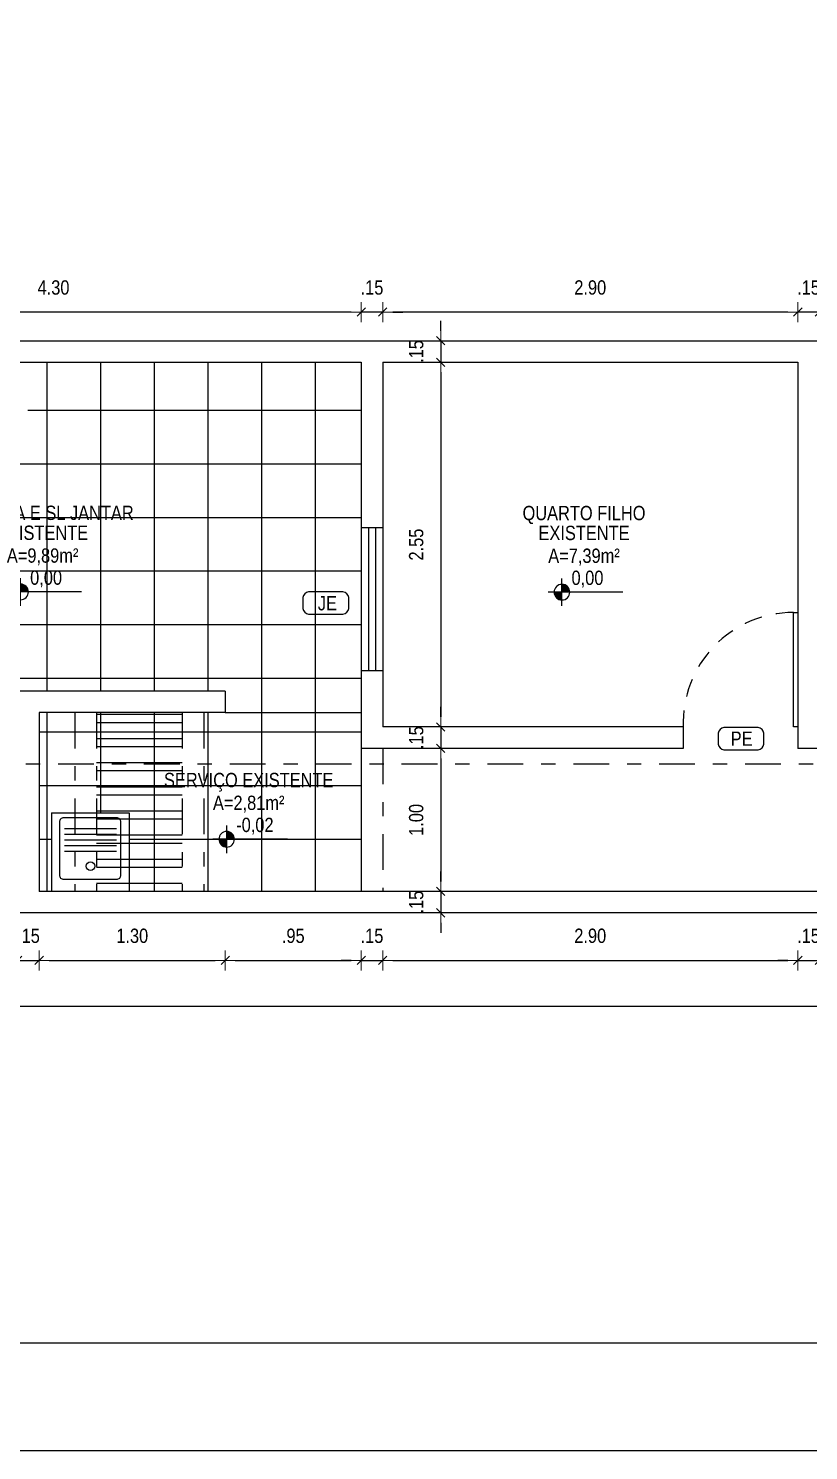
# Model space of a CAD drawing. Extents: x -263 to -176, y -135 to 681.
# Drawn here: x -226.72 to -221.27, y 636.24 to 646.19 of the extents above; entities that cross this region are included whole.
import ezdxf
from ezdxf.enums import TextEntityAlignment as Align

# ---------------------------------------------------------------- set-up
doc = ezdxf.new("R2010")
doc.units = 0
doc.header["$MEASUREMENT"] = 0
doc.header["$PDSIZE"] = -5
doc.linetypes.add('DASHDOT2', pattern=[0.5, 0.25, -0.125, 0, -0.125])
doc.linetypes.add('HIDDEN2', pattern=[0.1875, 0.125, -0.0625])
doc.layers.get('0').update_dxf_attribs({"linetype": 'CONTINUOUS'})
doc.layers.get('Defpoints').update_dxf_attribs({"linetype": 'CONTINUOUS'})
for name, color, linetype in [('COTA', 7, 'CONTINUOUS'), ('COTAS01', 7, 'CONTINUOUS'), ('DIVERSOS', 1, 'CONTINUOUS'), ('E-txt-g', 3, 'CONTINUOUS'), ('ESPECIFICAÇÃO02', 7, 'CONTINUOUS'), ('LAYER7', 4, 'CONTINUOUS')]:
    doc.layers.add(name, color=color, linetype=linetype)
for name, color, linetype, lineweight in [('E-Pen-C', 4, 'CONTINUOUS', 15), ('E-Pen-G', 3, 'CONTINUOUS', 30), ('E-Txt-W', 7, 'CONTINUOUS', 20)]:
    doc.layers.add(name, color=color, linetype=linetype, lineweight=lineweight)
doc.styles.add('F2', font='swissc.ttf')
doc.styles.add('REG60', font='romans.shx', dxfattribs={"width": 0.8, "height": 0.15})
doc.styles.add('REG80', font='romans.shx', dxfattribs={"width": 0.8, "height": 0.2})
doc.dimstyles.new('DIMENSION-1', dxfattribs={"dimtxt": 0.11, "dimasz": 0.07, "dimexe": 1, "dimexo": 0, "dimgap": 0.12, "dimtad": 1, "dimzin": 7, "dimdsep": 46, "dimtxsty": 'F2', "dimblk1": 'TRACO', "dimblk2": 'TRACO', "dimsah": 1, "dimcen": 1, "dimse1": 1, "dimse2": 1, "dimclrd": 256, "dimclre": 256, "dimclrt": 6, "dimadec": 0, "dimazin": 0, "dimtfac": 1, "dimtix": 1, "dimtmove": 2, "dimatfit": 3, "dimldrblk": 'TRACO', "dimfxl": 1, "dimtolj": 1, "dimtzin": 0, "dimarcsym": 0})
pattern_1 = [(90, (-5.337, -85.4824), (-0.375, 6e-17), []), (180, (-5.337, -85.4824), (-6e-17, -0.375), [])]

# ---------------------------------------------------------------- blocks, each defined once
blk = doc.blocks.new('TRACO')
at = {"layer": 'E-Pen-C'}
for p, q in [((-1, 0), (1, 0)), ((0, 1), (0, -1))]:
    blk.add_line(p, q, dxfattribs=at)
at = {"layer": 'E-Pen-G'}
blk.add_line((-0.42, -0.42), (0.42, 0.42), dxfattribs=at)
blk = doc.blocks.new('*D338')
at = {"color": 4, "lineweight": -2}
for p, q in [((-221.4113, 644.203), (-221.4813, 644.203)), ((-221.1913, 644.203), (-221.3413, 644.203)), ((-221.1213, 644.203), (-221.0513, 644.203))]:
    blk.add_line(p, q, dxfattribs=at)
at = {"layer": 'Defpoints', "color": 0, "linetype": 'Continuous'}
for p in [(-221.3413, 644.203), (-221.3413, 643.8524), (-221.1913, 643.8524)]:
    blk.add_point(p, dxfattribs=at)
at = {"color": 4, "linetype": 'Continuous', "lineweight": -2, "xscale": 0.07, "yscale": 0.07, "zscale": 0.07}
blk.add_blockref('TRACO', (-221.3413, 644.203), dxfattribs=at)
at = {"color": 4, "linetype": 'Continuous', "lineweight": -2, "xscale": 0.07, "yscale": 0.07, "zscale": 0.07, "rotation": 180}
blk.add_blockref('TRACO', (-221.1913, 644.203), dxfattribs=at)
at = {"color": 4, "linetype": 'Continuous', "insert": (-221.2663, 644.3743), "char_height": 0.1, "attachment_point": 5, "style": 'F2'}
blk.add_mtext('\\A1;.15', dxfattribs=at)
blk = doc.blocks.new('*D339')
at = {"color": 4, "lineweight": -2}
blk.add_line((-221.4113, 644.203), (-224.1713, 644.203), dxfattribs=at)
at = {"layer": 'Defpoints', "color": 0, "linetype": 'Continuous'}
for p in [(-224.2413, 644.203), (-224.2413, 643.8524), (-221.3413, 643.8524)]:
    blk.add_point(p, dxfattribs=at)
at = {"color": 4, "linetype": 'Continuous', "lineweight": -2, "xscale": 0.07, "yscale": 0.07, "zscale": 0.07, "rotation": 180}
blk.add_blockref('TRACO', (-224.2413, 644.203), dxfattribs=at)
at = {"color": 4, "linetype": 'Continuous', "lineweight": -2, "xscale": 0.07, "yscale": 0.07, "zscale": 0.07}
blk.add_blockref('TRACO', (-221.3413, 644.203), dxfattribs=at)
at = {"color": 4, "linetype": 'Continuous', "insert": (-222.7913, 644.3744), "char_height": 0.1, "attachment_point": 5, "style": 'F2'}
blk.add_mtext('\\A1;2.90', dxfattribs=at)
blk = doc.blocks.new('*D278')
at = {"color": 4, "lineweight": -2}
for p, q in [((-224.4613, 644.203), (-224.5313, 644.203)), ((-224.2413, 644.203), (-224.3913, 644.203)), ((-224.1713, 644.203), (-224.1013, 644.203))]:
    blk.add_line(p, q, dxfattribs=at)
at = {"layer": 'Defpoints', "color": 0, "linetype": 'Continuous'}
for p in [(-224.3913, 644.203), (-224.3913, 643.8524), (-224.2413, 643.8524)]:
    blk.add_point(p, dxfattribs=at)
at = {"color": 4, "linetype": 'Continuous', "lineweight": -2, "xscale": 0.07, "yscale": 0.07, "zscale": 0.07}
blk.add_blockref('TRACO', (-224.3913, 644.203), dxfattribs=at)
at = {"color": 4, "linetype": 'Continuous', "lineweight": -2, "xscale": 0.07, "yscale": 0.07, "zscale": 0.07, "rotation": 180}
blk.add_blockref('TRACO', (-224.2413, 644.203), dxfattribs=at)
at = {"color": 4, "linetype": 'Continuous', "insert": (-224.3163, 644.3743), "char_height": 0.1, "attachment_point": 5, "style": 'F2'}
blk.add_mtext('\\A1;.15', dxfattribs=at)
blk = doc.blocks.new('*D279')
at = {"color": 4, "lineweight": -2}
blk.add_line((-224.4613, 644.203), (-228.6213, 644.203), dxfattribs=at)
at = {"layer": 'Defpoints', "color": 0, "linetype": 'Continuous'}
for p in [(-228.6913, 644.203), (-228.6913, 643.8524), (-224.3913, 643.8524)]:
    blk.add_point(p, dxfattribs=at)
at = {"color": 4, "linetype": 'Continuous', "lineweight": -2, "xscale": 0.07, "yscale": 0.07, "zscale": 0.07, "rotation": 180}
blk.add_blockref('TRACO', (-228.6913, 644.203), dxfattribs=at)
at = {"color": 4, "linetype": 'Continuous', "lineweight": -2, "xscale": 0.07, "yscale": 0.07, "zscale": 0.07}
blk.add_blockref('TRACO', (-224.3913, 644.203), dxfattribs=at)
at = {"color": 4, "linetype": 'Continuous', "insert": (-226.5413, 644.3743), "char_height": 0.1, "attachment_point": 5, "style": 'F2'}
blk.add_mtext('\\A1;4.30', dxfattribs=at)
blk = doc.blocks.new('*D291')
at = {"color": 4, "lineweight": -2}
for p, q in [((-226.8613, 639.6702), (-226.9313, 639.6702)), ((-226.7913, 639.6702), (-226.6413, 639.6702)), ((-226.5713, 639.6702), (-226.5013, 639.6702))]:
    blk.add_line(p, q, dxfattribs=at)
at = {"layer": 'Defpoints', "color": 0, "linetype": 'Continuous'}
for p in [(-226.7913, 640.1524), (-226.6413, 640.1524), (-226.6413, 639.6702)]:
    blk.add_point(p, dxfattribs=at)
at = {"color": 4, "linetype": 'Continuous', "lineweight": -2, "xscale": 0.07, "yscale": 0.07, "zscale": 0.07}
blk.add_blockref('TRACO', (-226.7913, 639.6702), dxfattribs=at)
at = {"color": 4, "linetype": 'Continuous', "lineweight": -2, "xscale": 0.07, "yscale": 0.07, "zscale": 0.07, "rotation": 180}
blk.add_blockref('TRACO', (-226.6413, 639.6702), dxfattribs=at)
at = {"color": 4, "linetype": 'Continuous', "insert": (-226.7163, 639.8415), "char_height": 0.1, "attachment_point": 5, "style": 'F2'}
blk.add_mtext('\\A1;.15', dxfattribs=at)
blk = doc.blocks.new('*D292')
at = {"color": 4, "lineweight": -2}
blk.add_line((-226.5713, 639.6702), (-225.4113, 639.6702), dxfattribs=at)
at = {"layer": 'Defpoints', "color": 0, "linetype": 'Continuous'}
for p in [(-225.3413, 641.4024), (-226.6413, 640.1524), (-225.3413, 639.6702)]:
    blk.add_point(p, dxfattribs=at)
at = {"color": 4, "linetype": 'Continuous', "lineweight": -2, "xscale": 0.07, "yscale": 0.07, "zscale": 0.07, "rotation": 180}
blk.add_blockref('TRACO', (-226.6413, 639.6702), dxfattribs=at)
at = {"color": 4, "linetype": 'Continuous', "lineweight": -2, "xscale": 0.07, "yscale": 0.07, "zscale": 0.07}
blk.add_blockref('TRACO', (-225.3413, 639.6702), dxfattribs=at)
at = {"color": 4, "linetype": 'Continuous', "insert": (-225.9913, 639.8415), "char_height": 0.1, "attachment_point": 5, "style": 'F2'}
blk.add_mtext('\\A1;1.30', dxfattribs=at)
blk = doc.blocks.new('*D293')
at = {"color": 4, "lineweight": -2}
blk.add_line((-225.2713, 639.6702), (-224.4613, 639.6702), dxfattribs=at)
at = {"layer": 'Defpoints', "color": 0, "linetype": 'Continuous'}
for p in [(-225.3413, 641.4024), (-224.3913, 641.1524), (-224.3913, 639.6702)]:
    blk.add_point(p, dxfattribs=at)
at = {"color": 4, "linetype": 'Continuous', "lineweight": -2, "xscale": 0.07, "yscale": 0.07, "zscale": 0.07, "rotation": 180}
blk.add_blockref('TRACO', (-225.3413, 639.6702), dxfattribs=at)
at = {"color": 4, "linetype": 'Continuous', "lineweight": -2, "xscale": 0.07, "yscale": 0.07, "zscale": 0.07}
blk.add_blockref('TRACO', (-224.3913, 639.6702), dxfattribs=at)
at = {"color": 4, "linetype": 'Continuous', "insert": (-224.8663, 639.8415), "char_height": 0.1, "attachment_point": 5, "style": 'F2'}
blk.add_mtext('\\A1;.95', dxfattribs=at)
blk = doc.blocks.new('*D294')
at = {"color": 4, "lineweight": -2}
for p, q in [((-224.4613, 639.6702), (-224.5313, 639.6702)), ((-224.3913, 639.6702), (-224.2413, 639.6702)), ((-224.1713, 639.6702), (-224.1013, 639.6702))]:
    blk.add_line(p, q, dxfattribs=at)
at = {"layer": 'Defpoints', "color": 0, "linetype": 'Continuous'}
for p in [(-224.2413, 641.3024), (-224.3913, 641.1524), (-224.2413, 639.6702)]:
    blk.add_point(p, dxfattribs=at)
at = {"color": 4, "linetype": 'Continuous', "lineweight": -2, "xscale": 0.07, "yscale": 0.07, "zscale": 0.07}
blk.add_blockref('TRACO', (-224.3913, 639.6702), dxfattribs=at)
at = {"color": 4, "linetype": 'Continuous', "lineweight": -2, "xscale": 0.07, "yscale": 0.07, "zscale": 0.07, "rotation": 180}
blk.add_blockref('TRACO', (-224.2413, 639.6702), dxfattribs=at)
at = {"color": 4, "linetype": 'Continuous', "insert": (-224.3163, 639.8415), "char_height": 0.1, "attachment_point": 5, "style": 'F2'}
blk.add_mtext('\\A1;.15', dxfattribs=at)
blk = doc.blocks.new('*D295')
at = {"color": 4, "lineweight": -2}
blk.add_line((-224.1713, 639.6702), (-221.4113, 639.6702), dxfattribs=at)
at = {"layer": 'Defpoints', "color": 0, "linetype": 'Continuous'}
for p in [(-224.2413, 641.3024), (-221.3413, 641.1524), (-221.3413, 639.6702)]:
    blk.add_point(p, dxfattribs=at)
at = {"color": 4, "linetype": 'Continuous', "lineweight": -2, "xscale": 0.07, "yscale": 0.07, "zscale": 0.07, "rotation": 180}
blk.add_blockref('TRACO', (-224.2413, 639.6702), dxfattribs=at)
at = {"color": 4, "linetype": 'Continuous', "lineweight": -2, "xscale": 0.07, "yscale": 0.07, "zscale": 0.07}
blk.add_blockref('TRACO', (-221.3413, 639.6702), dxfattribs=at)
at = {"color": 4, "linetype": 'Continuous', "insert": (-222.7913, 639.8416), "char_height": 0.1, "attachment_point": 5, "style": 'F2'}
blk.add_mtext('\\A1;2.90', dxfattribs=at)
blk = doc.blocks.new('*D296')
at = {"color": 4, "lineweight": -2}
for p, q in [((-221.4113, 639.6702), (-221.4813, 639.6702)), ((-221.3413, 639.6702), (-221.1913, 639.6702)), ((-221.1213, 639.6702), (-221.0513, 639.6702))]:
    blk.add_line(p, q, dxfattribs=at)
at = {"layer": 'Defpoints', "color": 0, "linetype": 'Continuous'}
for p in [(-221.1913, 641.3024), (-221.3413, 641.1524), (-221.1913, 639.6702)]:
    blk.add_point(p, dxfattribs=at)
at = {"color": 4, "linetype": 'Continuous', "lineweight": -2, "xscale": 0.07, "yscale": 0.07, "zscale": 0.07}
blk.add_blockref('TRACO', (-221.3413, 639.6702), dxfattribs=at)
at = {"color": 4, "linetype": 'Continuous', "lineweight": -2, "xscale": 0.07, "yscale": 0.07, "zscale": 0.07, "rotation": 180}
blk.add_blockref('TRACO', (-221.1913, 639.6702), dxfattribs=at)
at = {"color": 4, "linetype": 'Continuous', "insert": (-221.2663, 639.8415), "char_height": 0.1, "attachment_point": 5, "style": 'F2'}
blk.add_mtext('\\A1;.15', dxfattribs=at)
blk = doc.blocks.new('*D341')
at = {"color": 4, "lineweight": -2}
for p, q in [((-223.8356, 644.0724), (-223.8356, 644.1424)), ((-223.8356, 644.0024), (-223.8356, 643.8524)), ((-223.8356, 643.7824), (-223.8356, 643.7124))]:
    blk.add_line(p, q, dxfattribs=at)
at = {"layer": 'Defpoints', "color": 0, "linetype": 'Continuous'}
for p in [(-224.1873, 644.0024), (-224.1873, 643.8524), (-223.8356, 643.8524)]:
    blk.add_point(p, dxfattribs=at)
at = {"color": 4, "linetype": 'Continuous', "lineweight": -2, "xscale": 0.07, "yscale": 0.07, "zscale": 0.07}
for p, rotation in [((-223.8356, 644.0024), 270), ((-223.8356, 643.8524), 90)]:
    blk.add_blockref('TRACO', p, dxfattribs=dict(at, rotation=rotation))
at = {"color": 4, "linetype": 'Continuous', "insert": (-224.007, 643.9274), "char_height": 0.1, "attachment_point": 5, "rotation": 90, "style": 'F2'}
blk.add_mtext('\\A1;.15', dxfattribs=at)
blk = doc.blocks.new('*D342')
at = {"color": 4, "lineweight": -2}
blk.add_line((-223.8356, 643.7824), (-223.8356, 641.3724), dxfattribs=at)
at = {"layer": 'Defpoints', "color": 0, "linetype": 'Continuous'}
for p in [(-224.1873, 643.8524), (-224.2413, 641.3024), (-223.8356, 641.3024)]:
    blk.add_point(p, dxfattribs=at)
at = {"color": 4, "linetype": 'Continuous', "lineweight": -2, "xscale": 0.07, "yscale": 0.07, "zscale": 0.07}
for p, rotation in [((-223.8356, 643.8524), 90), ((-223.8356, 641.3024), 270)]:
    blk.add_blockref('TRACO', p, dxfattribs=dict(at, rotation=rotation))
at = {"color": 4, "linetype": 'Continuous', "insert": (-224.007, 642.5774), "char_height": 0.1, "attachment_point": 5, "rotation": 90, "style": 'F2'}
blk.add_mtext('\\A1;2.55', dxfattribs=at)
blk = doc.blocks.new('*D343')
at = {"color": 4, "lineweight": -2}
for p, q in [((-223.8356, 641.3724), (-223.8356, 641.4424)), ((-223.8356, 641.3024), (-223.8356, 641.1524)), ((-223.8356, 641.0824), (-223.8356, 641.0124))]:
    blk.add_line(p, q, dxfattribs=at)
at = {"layer": 'Defpoints', "color": 0, "linetype": 'Continuous'}
for p in [(-224.2413, 641.3024), (-224.2413, 641.1524), (-223.8356, 641.1524)]:
    blk.add_point(p, dxfattribs=at)
at = {"color": 4, "linetype": 'Continuous', "lineweight": -2, "xscale": 0.07, "yscale": 0.07, "zscale": 0.07}
for p, rotation in [((-223.8356, 641.3024), 270), ((-223.8356, 641.1524), 90)]:
    blk.add_blockref('TRACO', p, dxfattribs=dict(at, rotation=rotation))
at = {"color": 4, "linetype": 'Continuous', "insert": (-224.007, 641.2274), "char_height": 0.1, "attachment_point": 5, "rotation": 90, "style": 'F2'}
blk.add_mtext('\\A1;.15', dxfattribs=at)
blk = doc.blocks.new('*D344')
at = {"color": 4, "lineweight": -2}
blk.add_line((-223.8356, 641.0824), (-223.8356, 640.2224), dxfattribs=at)
at = {"layer": 'Defpoints', "color": 0, "linetype": 'Continuous'}
for p in [(-224.2413, 641.1524), (-224.073, 640.1524), (-223.8356, 640.1524)]:
    blk.add_point(p, dxfattribs=at)
at = {"color": 4, "linetype": 'Continuous', "lineweight": -2, "xscale": 0.07, "yscale": 0.07, "zscale": 0.07}
for p, rotation in [((-223.8356, 641.1524), 90), ((-223.8356, 640.1524), 270)]:
    blk.add_blockref('TRACO', p, dxfattribs=dict(at, rotation=rotation))
at = {"color": 4, "linetype": 'Continuous', "insert": (-224.007, 640.6524), "char_height": 0.1, "attachment_point": 5, "rotation": 90, "style": 'F2'}
blk.add_mtext('\\A1;1.00', dxfattribs=at)
blk = doc.blocks.new('*D345')
at = {"color": 4, "lineweight": -2}
for p, q in [((-223.8356, 640.2224), (-223.8356, 640.2924)), ((-223.8356, 640.1524), (-223.8356, 640.0024)), ((-223.8356, 639.9324), (-223.8356, 639.8624))]:
    blk.add_line(p, q, dxfattribs=at)
at = {"layer": 'Defpoints', "color": 0, "linetype": 'Continuous'}
for p in [(-224.073, 640.1524), (-224.073, 640.0024), (-223.8356, 640.0024)]:
    blk.add_point(p, dxfattribs=at)
at = {"color": 4, "linetype": 'Continuous', "lineweight": -2, "xscale": 0.07, "yscale": 0.07, "zscale": 0.07}
for p, rotation in [((-223.8356, 640.1524), 270), ((-223.8356, 640.0024), 90)]:
    blk.add_blockref('TRACO', p, dxfattribs=dict(at, rotation=rotation))
at = {"color": 4, "linetype": 'Continuous', "insert": (-224.007, 640.0774), "char_height": 0.1, "attachment_point": 5, "rotation": 90, "style": 'F2'}
blk.add_mtext('\\A1;.15', dxfattribs=at)
blk = doc.blocks.new('TXT-AMB75')
at = {"layer": 'E-txt-g', "style": 'REG80', "width": 0.8, "flags": 8}
blk.add_attdef('TXT', text='', height=0.2, dxfattribs=at).set_placement((0.005, 0.296), align=Align.CENTER)
at = {"layer": 'E-Txt-W', "style": 'REG60', "width": 0.8, "flags": 8}
blk.add_attdef('TXT', text='', height=0.15, dxfattribs=at).set_placement((0.005, 0.027), align=Align.CENTER)
blk = doc.blocks.new('NIVEL')
at = {"layer": 'DIVERSOS'}
h = blk.add_hatch(color=7, dxfattribs=at)
h.paths.add_polyline_path([(0, 0.137, 0.414214), (-0.137, 0), (0, 0)])
h.paths.add_polyline_path([(0, 0), (0, -0.137, 0.414214), (0.137, 0)])
at = {"layer": 'DIVERSOS', "color": 7}
for p, q in [((1.067, 0), (-0.242, 0)), ((0, 0.242), (0, -0.242))]:
    blk.add_line(p, q, dxfattribs=at)
blk.add_circle((0, 0), 0.137, dxfattribs=at)
blk = doc.blocks.new('*D352')
at = {"color": 4, "lineweight": -2}
blk.add_line((-246.0713, 639.3496), (-213.2113, 639.3496), dxfattribs=at)
at = {"layer": 'Defpoints', "color": 0, "linetype": 'Continuous'}
for p in [(-246.1413, 640.0024), (-213.1413, 640.0024), (-213.1413, 639.3496)]:
    blk.add_point(p, dxfattribs=at)
at = {"color": 4, "linetype": 'Continuous', "lineweight": -2, "xscale": 0.07, "yscale": 0.07, "zscale": 0.07, "rotation": 180}
blk.add_blockref('TRACO', (-246.1413, 639.3496), dxfattribs=at)
at = {"color": 4, "linetype": 'Continuous', "lineweight": -2, "xscale": 0.07, "yscale": 0.07, "zscale": 0.07}
blk.add_blockref('TRACO', (-213.1413, 639.3496), dxfattribs=at)
at = {"color": 4, "linetype": 'Continuous', "insert": (-229.6413, 639.5208), "char_height": 0.1, "attachment_point": 5, "style": 'F2'}
blk.add_mtext('\\A1;33.00', dxfattribs=at)

msp = doc.modelspace()

# ---------------------------------------------------------------- hatches: boundary and pattern name
h = msp.add_hatch()
h.set_pattern_fill('ANSI37,_O', color=8, scale=3, angle=45)
h.set_pattern_definition(pattern_1)
h.paths.add_polyline_path([(-228.6913, 643.2224), (-228.6913, 643.2524), (-228.8413, 643.2524), (-228.8413, 642.4524), (-228.6913, 642.4524, 0.40327), (-227.8918, 643.2224)])
h.paths.add_polyline_path([(-228.6913, 642.4524), (-228.6913, 642.169), (-228.6913, 641.769), (-228.6913, 641.5524), (-228.6913, 641.4024), (-228.6613, 641.4024), (-228.0913, 641.4024), (-228.0913, 641.5524), (-225.3413, 641.5524), (-225.3413, 641.4024), (-224.3913, 641.4024), (-224.3913, 641.6962), (-224.3913, 642.6962), (-224.3913, 643.8524), (-226.7213, 643.8524), (-226.7213, 643.3524), (-228.6913, 643.3524), (-228.6913, 643.2524), (-227.8913, 643.2524), (-227.8913, 643.2224), (-227.8918, 643.2224, -0.40327)])
h = msp.add_hatch()
h.set_pattern_fill('ANSI37,_O', color=8, scale=3, angle=45)
h.set_pattern_definition(pattern_1)
h.paths.add_polyline_path([(-224.3913, 641.1524), (-224.3913, 641.1674), (-226.6413, 641.1674), (-226.6413, 640.1524), (-226.5558, 640.1524), (-226.5558, 640.7029), (-226.0135, 640.7029), (-226.0135, 640.1524), (-224.3913, 640.1524)])
h.paths.add_polyline_path([(-224.3913, 641.1674), (-224.3913, 641.4024), (-225.3413, 641.4024), (-226.6413, 641.4024), (-226.6413, 641.1674)])
at = {"linetype": 'HIDDEN2'}
h = msp.add_hatch(dxfattribs=at)
h.set_pattern_fill('ANSI32', color=8, scale=0.45, angle=135, style=0)
h.set_pattern_definition([(180, (6e-13, -7.6781), (-4e-17, -0.16875), []), (180, (-0.05625, -7.62186), (-4e-17, -0.16875), [])])
h.paths.add_polyline_path([(-225.6413, 641.4024), (-226.2413, 641.4024), (-226.2413, 641.1136), (-226.2413, 641.0425), (-225.6413, 641.0425)])
h.paths.add_polyline_path([(-225.6413, 641.0425), (-226.2413, 641.0425), (-226.2413, 640.5136), (-226.2413, 640.1524), (-225.6413, 640.1524)])
h.paths.add_polyline_path([(-225.8115, 640.635), (-225.8115, 640.9169), (-226.0209, 640.9169), (-226.0209, 640.635)], flags=24)
h.paths.add_polyline_path([(-226.0788, 640.4317), (-225.7175, 640.4317), (-225.7175, 640.5889), (-226.0788, 640.5889)], flags=24)

# ---------------------------------------------------------------- linework, layer by layer
at = {"color": 5, "linetype": 'Continuous'}
for p, q in [((-246.1413, 644.0024), (-213.1413, 644.0024)), ((-228.6913, 643.8524), (-224.3913, 643.8524)), ((-224.3913, 643.8524), (-224.3913, 642.6962)), ((-224.2413, 643.8524), (-221.3413, 643.8524)), ((-224.2413, 643.8524), (-224.2413, 642.6962)), ((-221.3413, 643.8524), (-221.3413, 641.1524)), ((-224.3913, 642.6962), (-224.2413, 642.6962)), ((-224.3913, 641.6962), (-224.2413, 641.6962)), ((-224.3913, 641.6962), (-224.3913, 641.1524)), ((-224.2413, 641.6962), (-224.2413, 641.3024)), ((-225.3413, 641.5524), (-228.0913, 641.5524)), ((-225.3413, 641.5524), (-225.3413, 641.4024)), ((-225.3413, 641.4024), (-226.6413, 641.4024)), ((-226.6413, 641.4024), (-226.6413, 640.1524)), ((-222.1413, 641.3024), (-224.2413, 641.3024)), ((-222.1413, 641.3024), (-222.1413, 641.1524)), ((-222.1413, 641.1524), (-224.3913, 641.1524)), ((-218.3913, 641.1524), (-221.3413, 641.1524)), ((-217.2913, 640.1524), (-226.6413, 640.1524)), ((-213.1413, 640.0024), (-246.1413, 640.0024))]:
    msp.add_line(p, q, dxfattribs=at)
at = {"color": 8, "linetype": 'Continuous'}
for p, q in [((-224.3913, 642.6962), (-224.3913, 641.6962)), ((-224.2413, 642.6962), (-224.2413, 641.6962)), ((-225.3413, 641.4024), (-224.3913, 641.4024)), ((-224.3913, 641.1524), (-224.3913, 640.1524))]:
    msp.add_line(p, q, dxfattribs=at)
at = {"color": 7, "linetype": 'Continuous'}
for p, q in [((-224.3413, 642.6962), (-224.3413, 641.6962)), ((-224.2913, 642.6962), (-224.2913, 641.6962))]:
    msp.add_line(p, q, dxfattribs=at)
at = {"color": 7, "linetype": 'DASHDOT2'}
for p, q in [((-226.3913, 641.4024), (-226.3913, 640.1524)), ((-226.2413, 641.4024), (-226.2413, 640.1524)), ((-225.6413, 641.4024), (-225.6413, 640.1524)), ((-225.4913, 641.4024), (-225.4913, 640.1524))]:
    msp.add_line(p, q, dxfattribs=at)
at = {"color": 8, "linetype": 'DASHDOT2'}
for p, q in [((-224.3913, 641.1524), (-224.3913, 640.1524)), ((-224.2413, 641.1524), (-224.2413, 640.1524)), ((-224.2413, 641.1524), (-224.2413, 640.1524))]:
    msp.add_line(p, q, dxfattribs=at)
at = {"color": 2, "linetype": 'DASHDOT2'}
msp.add_line((-210.0595, 641.0425), (-247.4084, 641.0425), dxfattribs=at)
at = {"color": 2}
msp.add_lwpolyline([(-263.4378, 636.2429), (-194.3578, 636.2429), (-194.3578, 680.7929), (-263.4378, 680.7929)], close=True, dxfattribs=at)
at = {"color": 5, "linetype": 'Continuous'}
msp.add_lwpolyline([(-261.5628, 680.0429), (-195.1078, 680.0429), (-195.1078, 636.9929), (-261.5628, 636.9929)], close=True, dxfattribs=at)
at = {"color": 7, "linetype": 'Continuous'}
msp.add_lwpolyline([(-221.3413, 641.3024), (-221.3713, 641.3024), (-221.3713, 642.1024), (-221.3413, 642.1024)], close=True, dxfattribs=at)
at = {"color": 8, "linetype": 'HIDDEN2'}
msp.add_arc((-221.3713, 641.3318), 0.7706, 90, 182.18938, dxfattribs=at)
at = {"layer": 'COTA', "color": 4, "linetype": 'Continuous'}
for points in [[(-224.4789, 642.2072, 0.331371), (-224.5189, 642.2472), (-224.759, 642.247, 0.332506), (-224.7991, 642.2072), (-224.7991, 642.1315, 0.330378), (-224.7591, 642.0913), (-224.5189, 642.0915, 0.331371), (-224.4789, 642.1315)], [(-221.5778, 641.2582, 0.331371), (-221.6177, 641.2982), (-221.8579, 641.298, 0.332506), (-221.8979, 641.2582), (-221.8979, 641.1825, 0.330378), (-221.8579, 641.1423), (-221.6177, 641.1425, 0.331371), (-221.5778, 641.1825)]]:
    msp.add_lwpolyline(points, format="xyb", close=True, dxfattribs=at)
at = {"layer": 'COTAS01', "color": 8}
for p, q in [((-226.5558, 640.7029), (-226.0135, 640.7029)), ((-226.5558, 640.7029), (-226.5558, 640.1524)), ((-226.0135, 640.7029), (-226.0135, 640.1524)), ((-226.464, 640.5932), (-226.1015, 640.5932)), ((-226.464, 640.5532), (-226.1015, 640.5532)), ((-226.464, 640.5131), (-226.1015, 640.5131)), ((-226.464, 640.4731), (-226.1015, 640.4731)), ((-226.464, 640.4331), (-226.1015, 640.4331))]:
    msp.add_line(p, q, dxfattribs=at)
msp.add_circle((-226.2828, 640.3293), 0.0307, dxfattribs=at)
at = {"layer": 'ESPECIFICAÇÃO02', "color": 8}
msp.add_lwpolyline([(-226.0999, 640.2371, 0.414214), (-226.0699, 640.2671), (-226.0699, 640.6374, 0.414214), (-226.0999, 640.6674), (-226.4702, 640.6674, 0.414214), (-226.5002, 640.6374), (-226.5002, 640.2671, 0.414214), (-226.4702, 640.2371)], format="xyb", close=True, dxfattribs=at)

# ---------------------------------------------------------------- block references
ref = msp.add_blockref('TXT-AMB75', (-226.6212, 642.5334), dxfattribs=dict(xscale=0.7290000000000001, yscale=0.7290000000000001, zscale=0.7290000000000001))
ref.add_attrib('TXT', 'COZINHA E SL JANTAR', dxfattribs={"layer": 'E-txt-g', "color": 2, "height": 0.1, "style": 'F2'}).set_placement((-226.6173, 642.7495), align=Align.CENTER)
ref = msp.add_blockref('TXT-AMB75', (-222.8389, 642.5319), dxfattribs=dict(xscale=0.7290000000000001, yscale=0.7290000000000001, zscale=0.7290000000000001))
ref.add_attrib('TXT', 'QUARTO FILHO', dxfattribs={"layer": 'E-txt-g', "color": 2, "height": 0.1, "style": 'F2'}).set_placement((-222.8349, 642.748), align=Align.CENTER)
ref = msp.add_blockref('TXT-AMB75', (-226.6212, 642.3942), dxfattribs=dict(xscale=0.7290000000000001, yscale=0.7290000000000001, zscale=0.7290000000000001))
ref.add_attrib('TXT', 'EXISTENTE', dxfattribs={"layer": 'E-txt-g', "color": 2, "height": 0.1, "style": 'F2'}).set_placement((-226.6173, 642.6103), align=Align.CENTER)
ref.add_attrib('TXT', 'A=9,89m²', dxfattribs={"layer": 'E-Txt-W', "height": 0.1, "style": 'F2'}).set_placement((-226.6173, 642.4509), align=Align.CENTER)
ref = msp.add_blockref('TXT-AMB75', (-222.8389, 642.3927), dxfattribs=dict(xscale=0.7290000000000001, yscale=0.7290000000000001, zscale=0.7290000000000001))
ref.add_attrib('TXT', 'EXISTENTE', dxfattribs={"layer": 'E-txt-g', "color": 2, "height": 0.1, "style": 'F2'}).set_placement((-222.8349, 642.6088), align=Align.CENTER)
ref.add_attrib('TXT', 'A=7,39m²', dxfattribs={"layer": 'E-Txt-W', "height": 0.1, "style": 'F2'}).set_placement((-222.8349, 642.4494), align=Align.CENTER)
at = {"color": 8}
ref = msp.add_blockref('TXT-AMB75', (-225.1816, 640.6651), dxfattribs=dict(at, xscale=0.7290000000000001, yscale=0.7290000000000001, zscale=0.7290000000000001))
ref.add_attrib('TXT', 'SERVIÇO EXISTENTE', dxfattribs={"layer": 'E-txt-g', "color": 2, "height": 0.1, "style": 'F2'}).set_placement((-225.1776, 640.8812), align=Align.CENTER)
ref.add_attrib('TXT', 'A=2,81m²', dxfattribs={"layer": 'E-Txt-W', "height": 0.1, "style": 'F2'}).set_placement((-225.1776, 640.7218), align=Align.CENTER)
at = {"layer": 'LAYER7', "color": 7, "linetype": 'Continuous', "xscale": -0.3985866620477118, "yscale": 0.3985866620477118, "zscale": 0.3985866620477118, "rotation": 180}
for p in [(-226.7712, 642.2462), (-222.9888, 642.2447), (-225.3315, 640.5171)]:
    msp.add_blockref('NIVEL', p, dxfattribs=at)

# ---------------------------------------------------------------- texts
at = {"color": 7, "linetype": 'Continuous', "style": 'F2'}
for s, p in [('0,00', (-226.7046, 642.3966)), ('0,00', (-222.9222, 642.3951)), ('-0,02', (-225.2649, 640.6675))]:
    msp.add_text(s, height=0.1, dxfattribs=at).set_placement(p, align=Align.TOP_LEFT)
at = {"color": 4, "linetype": 'Continuous', "style": 'F2'}
for s, p in [('JE', (-224.6945, 642.2176, 1.712)), ('PE', (-221.81, 641.2703, 1.712))]:
    msp.add_text(s, height=0.1, dxfattribs=at).set_placement(p, align=Align.TOP_LEFT)

# ---------------------------------------------------------------- dimensions: what is measured, and where the dimension line sits
at = {"color": 8, "linetype": 'Continuous'}
for base, p1, p2, picture, middle in [((-228.6913, 644.203), (-224.3913, 643.8524), (-228.6913, 643.8524), '*D279', (-226.5413, 644.3743)), ((-224.3913, 644.203), (-224.2413, 643.8524), (-224.3913, 643.8524), '*D278', (-224.3163, 644.3743)), ((-224.2413, 644.203), (-221.3413, 643.8524), (-224.2413, 643.8524), '*D339', (-222.7913, 644.3744)), ((-221.3413, 644.203), (-221.1913, 643.8524), (-221.3413, 643.8524), '*D338', (-221.2663, 644.3743)), ((-225.3413, 639.6702), (-226.6413, 640.1524), (-225.3413, 641.4024), '*D292', (-225.9913, 639.8415)), ((-224.3913, 639.6702), (-225.3413, 641.4024), (-224.3913, 641.1524), '*D293', (-224.8663, 639.8415)), ((-224.2413, 639.6702), (-224.3913, 641.1524), (-224.2413, 641.3024), '*D294', (-224.3163, 639.8415)), ((-221.3413, 639.6702), (-224.2413, 641.3024), (-221.3413, 641.1524), '*D295', (-222.7913, 639.8416)), ((-221.1913, 639.6702), (-221.3413, 641.1524), (-221.1913, 641.3024), '*D296', (-221.2663, 639.8415)), ((-226.6413, 639.6702), (-226.7913, 640.1524), (-226.6413, 640.1524), '*D291', (-226.7163, 639.8415)), ((-213.1413, 639.3496), (-246.1413, 640.0024), (-213.1413, 640.0024), '*D352', (-229.6413, 639.5208))]:
    dim = msp.add_linear_dim(base=base, p1=p1, p2=p2, dimstyle='DIMENSION-1', override={"dimtxt": 0.1, "dimclrd": 4, "dimclrt": 4, "dimadec": 8, "dimfxl": 0.5, "dimfxlon": 1}, dxfattribs=at)
    dim.commit()
    dim.dimension.update_dxf_attribs({"geometry": picture, "text_midpoint": middle})
for base, p1, p2, picture, middle in [((-223.8356, 643.8524), (-224.1873, 644.0024), (-224.1873, 643.8524), '*D341', (-224.007, 643.9274)), ((-223.8356, 641.3024), (-224.1873, 643.8524), (-224.2413, 641.3024), '*D342', (-224.007, 642.5774)), ((-223.8356, 641.1524), (-224.2413, 641.3024), (-224.2413, 641.1524), '*D343', (-224.007, 641.2274)), ((-223.8356, 640.1524), (-224.2413, 641.1524), (-224.073, 640.1524), '*D344', (-224.007, 640.6524)), ((-223.8356, 640.0024), (-224.073, 640.1524), (-224.073, 640.0024), '*D345', (-224.007, 640.0774))]:
    dim = msp.add_linear_dim(base=base, p1=p1, p2=p2, angle=90, dimstyle='DIMENSION-1', override={"dimtxt": 0.1, "dimclrd": 4, "dimclrt": 4, "dimadec": 8, "dimfxl": 0.5, "dimfxlon": 1}, dxfattribs=at)
    dim.commit()
    dim.dimension.update_dxf_attribs({"geometry": picture, "text_midpoint": middle})

doc.saveas('drawing.dxf')
